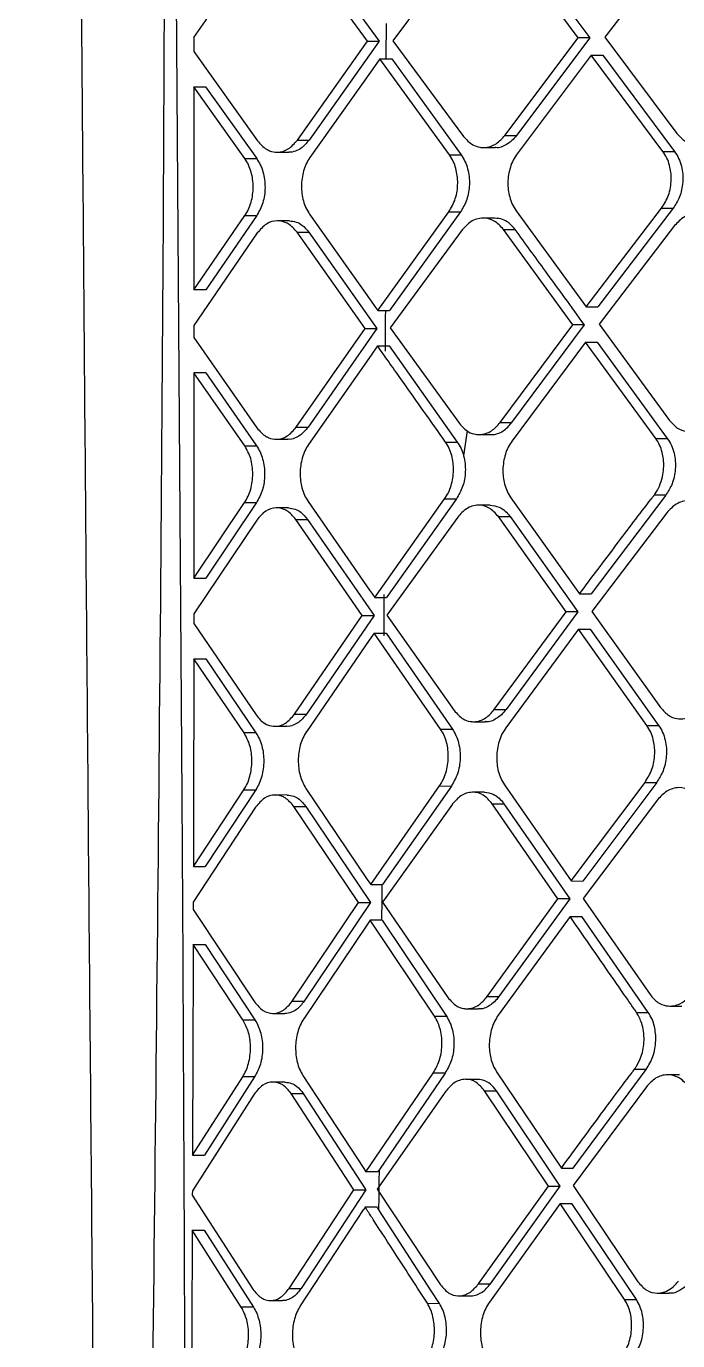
# Model space of a CAD drawing. Extents: x 939 to 1039, y 781 to 934.
# Drawn here: x 1025.597 to 1026.408, y 818.226 to 819.86 of the extents above; entities that cross this region are included whole.
import ezdxf

# ---------------------------------------------------------------- set-up
doc = ezdxf.new("R2010")
doc.units = 0
doc.header["$MEASUREMENT"] = 0
doc.layers.add('1', color=4, linetype='Continuous')

# ---------------------------------------------------------------- blocks, each defined once
blk = doc.blocks.new('Envoy')
at = {"layer": '1', "color": 3, "linetype": 'Continuous', "lineweight": 25}
for p, q in [((87.1378, 19.7277), (87.1123, 23.1603)), ((87.4904, 20.7895), (87.3997, 20.6676)), ((87.6304, 20.6716), (87.5425, 20.7901)), ((87.5569, 20.7901), (87.6449, 20.6716)), ((87.7581, 20.7949), (87.6635, 20.6722)), ((87.1521, 20.6719), (87.2312, 20.7858)), ((87.368, 20.6671), (87.2817, 20.7867)), ((87.2963, 20.7866), (87.3826, 20.6671)), ((87.2811, 20.5444), (87.368, 20.6671)), ((87.3826, 20.6671), (87.2957, 20.5444)), ((87.368, 20.6671), (87.3826, 20.6671)), ((87.3997, 20.6676), (87.4876, 20.5489)), ((87.5392, 20.5501), (87.6304, 20.6716)), ((87.6449, 20.6716), (87.5537, 20.5501)), ((87.6448, 20.6716), (87.6304, 20.6716)), ((87.6635, 20.6722), (87.753, 20.5526)), ((87.1521, 20.6545), (87.2312, 20.5435)), ((87.3837, 20.6454), (87.3739, 20.6317)), ((87.4702, 20.5258), (87.3837, 20.6454)), ((87.3837, 20.6454), (87.3983, 20.6453)), ((87.3983, 20.6453), (87.4847, 20.5258)), ((87.6465, 20.6499), (87.5542, 20.5272)), ((87.7357, 20.5303), (87.6465, 20.6499)), ((87.6465, 20.6499), (87.661, 20.6499)), ((87.661, 20.6499), (87.7502, 20.5303)), ((87.3739, 20.6317), (87.2965, 20.5227)), ((87.2157, 20.5212), (87.1521, 20.6106)), ((87.1521, 20.6106), (87.1668, 20.6106)), ((87.1668, 20.6106), (87.2304, 20.5212)), ((87.2811, 20.5444), (87.2957, 20.5444)), ((87.5392, 20.5501), (87.5537, 20.5501)), ((87.2556, 20.5293), (87.2702, 20.5293)), ((87.5125, 20.5351), (87.5271, 20.535)), ((87.7357, 20.5303), (87.7502, 20.5303)), ((87.2157, 20.5212), (87.2303, 20.5212)), ((87.4702, 20.5258), (87.4847, 20.5258)), ((87.1523, 20.3579), (87.2157, 20.4505)), ((87.2304, 20.4505), (87.167, 20.3579)), ((87.2157, 20.4505), (87.2304, 20.4505)), ((87.2962, 20.452), (87.3729, 20.344)), ((87.3811, 20.3324), (87.4693, 20.4551)), ((87.4839, 20.4551), (87.3957, 20.3324)), ((87.4693, 20.4551), (87.4839, 20.4551)), ((87.5268, 20.4473), (87.5123, 20.4473)), ((87.5531, 20.4565), (87.6404, 20.337)), ((87.6404, 20.337), (87.7341, 20.4596)), ((87.7486, 20.4596), (87.6549, 20.3369)), ((87.7341, 20.4596), (87.7486, 20.4596)), ((87.271, 20.4439), (87.2563, 20.4439)), ((87.3653, 20.3101), (87.2807, 20.4297)), ((87.2807, 20.4297), (87.2953, 20.4297)), ((87.2953, 20.4297), (87.3799, 20.3101)), ((87.4861, 20.4326), (87.3965, 20.3107)), ((87.6236, 20.3147), (87.5374, 20.4331)), ((87.5374, 20.4331), (87.552, 20.4331)), ((87.7503, 20.4379), (87.6563, 20.3153)), ((87.2311, 20.4288), (87.1523, 20.3138)), ((87.167, 20.3579), (87.1523, 20.3579)), ((87.6404, 20.337), (87.6549, 20.3369)), ((87.6563, 20.3153), (87.7439, 20.1957)), ((87.2796, 20.1874), (87.3653, 20.3101)), ((87.38, 20.3101), (87.2943, 20.1874)), ((87.3653, 20.3101), (87.3799, 20.3101)), ((87.3965, 20.3107), (87.4825, 20.192)), ((87.5333, 20.1932), (87.6236, 20.3147)), ((87.5479, 20.1932), (87.6381, 20.3147)), ((87.6381, 20.3147), (87.6236, 20.3147)), ((87.1523, 20.2987), (87.2306, 20.1865)), ((87.3807, 20.2884), (87.3726, 20.2769)), ((87.3807, 20.2884), (87.3953, 20.2884)), ((87.3953, 20.2884), (87.4799, 20.1688)), ((87.6394, 20.293), (87.548, 20.1703)), ((87.7268, 20.1734), (87.6394, 20.293)), ((87.6394, 20.293), (87.6539, 20.293)), ((87.6539, 20.293), (87.7412, 20.1734)), ((87.3726, 20.2769), (87.2948, 20.1657)), ((87.2154, 20.1642), (87.1523, 20.2548)), ((87.167, 20.2548), (87.1523, 20.2548)), ((87.167, 20.2548), (87.2301, 20.1642)), ((87.2796, 20.1874), (87.2943, 20.1874)), ((87.5333, 20.1932), (87.5479, 20.1932)), ((87.2545, 20.1723), (87.2692, 20.1723)), ((87.4653, 20.1688), (87.4799, 20.1688)), ((87.4922, 20.1832), (87.4877, 20.1518)), ((87.507, 20.1781), (87.5216, 20.1781)), ((87.7268, 20.1734), (87.7412, 20.1734)), ((87.2154, 20.1642), (87.2301, 20.1642)), ((87.7393, 20.1027), (87.6464, 19.98)), ((87.7393, 20.1027), (87.7248, 20.1027)), ((87.1522, 19.9996), (87.2153, 20.0935)), ((87.23, 20.0935), (87.167, 19.9996)), ((87.2153, 20.0935), (87.23, 20.0935)), ((87.2699, 20.0869), (87.2552, 20.0869)), ((87.2943, 20.095), (87.3708, 19.9847)), ((87.3772, 19.9754), (87.4642, 20.0981)), ((87.4788, 20.0981), (87.3919, 19.9754)), ((87.4642, 20.0981), (87.4788, 20.0981)), ((87.521, 20.0903), (87.5064, 20.0904)), ((87.5466, 20.0996), (87.6319, 19.98)), ((87.2303, 20.0718), (87.1521, 19.9554)), ((87.3617, 19.9532), (87.279, 20.0727)), ((87.279, 20.0727), (87.2937, 20.0727)), ((87.2937, 20.0727), (87.3764, 19.9531)), ((87.4806, 20.0756), (87.3922, 19.9537)), ((87.6152, 19.9577), (87.531, 20.0762)), ((87.531, 20.0762), (87.5456, 20.0761)), ((87.5456, 20.0761), (87.6298, 19.9577)), ((87.7406, 20.081), (87.6473, 19.9583)), ((87.1522, 19.9996), (87.1669, 19.9996)), ((87.6319, 19.98), (87.6464, 19.98)), ((87.5259, 19.8362), (87.6152, 19.9577)), ((87.6298, 19.9577), (87.5406, 19.8362)), ((87.6298, 19.9577), (87.6152, 19.9577)), ((87.6473, 19.9583), (87.7329, 19.8387)), ((87.1521, 19.9431), (87.2295, 19.8296)), ((87.2774, 19.8305), (87.3617, 19.9532)), ((87.3764, 19.9531), (87.2922, 19.8304)), ((87.3617, 19.9532), (87.3764, 19.9531)), ((87.3922, 19.9537), (87.4761, 19.835)), ((87.3766, 19.9314), (87.3704, 19.9224)), ((87.4592, 19.8119), (87.3766, 19.9314)), ((87.3766, 19.9314), (87.3914, 19.9314)), ((87.3914, 19.9314), (87.4738, 19.8118)), ((87.6307, 19.936), (87.5402, 19.8133)), ((87.7159, 19.8164), (87.6307, 19.936)), ((87.6307, 19.936), (87.6452, 19.936)), ((87.6452, 19.936), (87.7304, 19.8164)), ((87.3704, 19.9224), (87.2922, 19.8087)), ((87.2146, 19.8073), (87.152, 19.8992)), ((87.152, 19.8992), (87.1669, 19.8992)), ((87.1669, 19.8992), (87.2294, 19.8073)), ((87.2774, 19.8305), (87.2922, 19.8304)), ((87.5259, 19.8362), (87.5406, 19.8362)), ((87.2529, 19.8154), (87.2677, 19.8154)), ((87.4592, 19.8119), (87.4738, 19.8118)), ((87.5001, 19.8211), (87.5147, 19.8211)), ((87.7159, 19.8164), (87.7304, 19.8164)), ((87.2294, 19.8073), (87.2146, 19.8073)), ((87.6216, 19.6231), (87.7135, 19.7457)), ((87.7281, 19.7457), (87.6362, 19.623)), ((87.7135, 19.7457), (87.7281, 19.7457)), ((87.1388, 19.5236), (87.1378, 19.7277)), ((87.1516, 19.641), (87.2144, 19.7366)), ((87.2292, 19.7366), (87.1664, 19.641)), ((87.2144, 19.7366), (87.2292, 19.7365)), ((87.2681, 19.7299), (87.2533, 19.73)), ((87.2916, 19.738), (87.3678, 19.6251)), ((87.3722, 19.6185), (87.4578, 19.7412)), ((87.4725, 19.7411), (87.387, 19.6185)), ((87.4578, 19.7412), (87.4725, 19.7411)), ((87.5138, 19.7334), (87.4991, 19.7334)), ((87.5385, 19.7426), (87.6216, 19.6231)), ((87.229, 19.7149), (87.1514, 19.5968)), ((87.357, 19.5962), (87.2765, 19.7158)), ((87.2765, 19.7158), (87.2913, 19.7157)), ((87.2914, 19.7157), (87.3718, 19.5962)), ((87.4738, 19.7186), (87.3868, 19.5968)), ((87.6051, 19.6008), (87.5232, 19.7192)), ((87.5232, 19.7192), (87.5378, 19.7192)), ((87.5378, 19.7192), (87.6198, 19.6008)), ((87.7289, 19.724), (87.6366, 19.6013)), ((87.1515, 19.641), (87.1664, 19.641)), ((87.3678, 19.6251), (87.3722, 19.6185)), ((87.6216, 19.6231), (87.6362, 19.623)), ((87.2745, 19.4735), (87.357, 19.5962)), ((87.3718, 19.5962), (87.2894, 19.4735)), ((87.357, 19.5962), (87.3718, 19.5962)), ((87.3868, 19.5968), (87.4683, 19.478)), ((87.517, 19.4793), (87.6051, 19.6008)), ((87.6198, 19.6008), (87.5318, 19.4793)), ((87.6197, 19.6008), (87.6051, 19.6008)), ((87.6366, 19.6013), (87.7199, 19.4818)), ((87.1514, 19.5877), (87.2278, 19.4726)), ((87.3673, 19.5681), (87.2888, 19.4518)), ((87.3716, 19.5745), (87.3672, 19.5681)), ((87.4516, 19.4549), (87.3716, 19.5745)), ((87.3864, 19.5745), (87.3716, 19.5745)), ((87.3864, 19.5745), (87.4664, 19.4549)), ((87.6202, 19.5791), (87.5309, 19.4564)), ((87.7176, 19.4595), (87.6348, 19.579)), ((87.2132, 19.4503), (87.1513, 19.5439)), ((87.1513, 19.5439), (87.1662, 19.5439)), ((87.1662, 19.5439), (87.2281, 19.4503)), ((87.2745, 19.4735), (87.2894, 19.4735)), ((87.517, 19.4793), (87.5318, 19.4793)), ((87.7447, 19.4676), (87.7591, 19.4676)), ((87.2132, 19.4503), (87.2281, 19.4503)), ((87.2505, 19.4584), (87.2654, 19.4584)), ((87.4517, 19.4549), (87.4664, 19.4549)), ((87.4917, 19.4642), (87.5064, 19.4642)), ((87.703, 19.4595), (87.7176, 19.4595)), ((87.3661, 19.2615), (87.45, 19.3842)), ((87.4648, 19.3842), (87.383, 19.2643)), ((87.4648, 19.3842), (87.45, 19.3842)), ((87.5289, 19.3857), (87.6094, 19.2661)), ((87.6241, 19.2661), (87.7149, 19.3888)), ((87.7149, 19.3888), (87.7002, 19.3888)), ((87.1504, 19.2822), (87.2129, 19.3796)), ((87.2278, 19.3796), (87.1655, 19.2822)), ((87.2278, 19.3796), (87.2129, 19.3796)), ((87.2657, 19.373), (87.2508, 19.373)), ((87.2879, 19.3811), (87.3636, 19.2654)), ((87.5051, 19.3764), (87.4903, 19.3764)), ((87.7565, 19.3821), (87.7419, 19.3822)), ((87.2271, 19.3579), (87.1503, 19.238)), ((87.3513, 19.2392), (87.2733, 19.3588)), ((87.2734, 19.3588), (87.2883, 19.3588)), ((87.2883, 19.3588), (87.3662, 19.2392)), ((87.4655, 19.3617), (87.3803, 19.2398)), ((87.5932, 19.2438), (87.5138, 19.3623)), ((87.5138, 19.3623), (87.5285, 19.3622)), ((87.6079, 19.2438), (87.5285, 19.3622)), ((87.7152, 19.3671), (87.624, 19.2444)), ((87.1504, 19.2822), (87.1654, 19.2822)), ((87.3636, 19.2654), (87.3661, 19.2615)), ((87.3811, 19.2615), (87.3662, 19.2615)), ((87.383, 19.2643), (87.3811, 19.2615)), ((87.6094, 19.2661), (87.6241, 19.2661)), ((87.2707, 19.1165), (87.3513, 19.2392)), ((87.3662, 19.2392), (87.2857, 19.1165)), ((87.3513, 19.2392), (87.3662, 19.2392)), ((87.3803, 19.2398), (87.459, 19.1211)), ((87.5065, 19.1223), (87.5932, 19.2438)), ((87.5213, 19.1223), (87.6079, 19.2438)), ((87.5932, 19.2438), (87.6079, 19.2438)), ((87.624, 19.2444), (87.7046, 19.1248)), ((87.1502, 19.2325), (87.2254, 19.1156)), ((87.6077, 19.2221), (87.5199, 19.0994)), ((87.688, 19.1025), (87.6077, 19.2221)), ((87.6077, 19.2221), (87.6224, 19.2221)), ((87.7027, 19.1025), (87.6225, 19.2221)), ((87.363, 19.214), (87.2846, 19.0948)), ((87.4475, 19.1136), (87.3824, 19.2143)), ((87.2112, 19.0933), (87.1501, 19.1888)), ((87.1501, 19.1888), (87.1651, 19.1887)), ((87.1651, 19.1887), (87.2263, 19.0933)), ((87.5065, 19.1223), (87.5213, 19.1223)), ((87.2707, 19.1165), (87.2857, 19.1165)), ((87.4576, 19.0979), (87.4475, 19.1136)), ((87.4817, 19.1072), (87.4965, 19.1072)), ((87.7287, 19.1106), (87.7434, 19.1106)), ((87.2263, 19.0933), (87.2112, 19.0933)), ((87.2474, 19.1014), (87.2625, 19.1014)), ((87.4427, 19.098), (87.4576, 19.0979)), ((87.688, 19.1025), (87.7027, 19.1025))]:
    blk.add_line(p, q, dxfattribs=at)
at = {"layer": '1', "color": 3, "linetype": 'Continuous', "lineweight": 25, "flags": 128}
for points in [[(87.3729, 20.344), (87.3775, 20.3375), (87.3811, 20.3324)], [(87.3811, 20.3324), (87.3893, 20.3324), (87.3957, 20.3324)], [(87.3708, 19.9847), (87.3744, 19.9795), (87.3772, 19.9754)], [(87.3772, 19.9754), (87.3854, 19.9754), (87.3919, 19.9754)], [(87.3722, 19.6185), (87.3805, 19.6185), (87.387, 19.6185)]]:
    blk.add_lwpolyline(points, dxfattribs=at)
at = {"layer": '1', "color": 3, "linetype": 'Continuous', "lineweight": 25}
for points, knots in [([(86.9436, 28.1555), (86.9452, 27.9648), (86.9484, 27.577), (86.9537, 27.0067), (86.959, 26.4593), (86.9641, 25.9554), (86.9689, 25.4952), (86.9729, 25.104), (86.9762, 24.7763), (86.9789, 24.5064), (86.9813, 24.2635), (86.9835, 24.0462), (86.9854, 23.8403), (86.9876, 23.6048), (86.9903, 23.3174), (86.9935, 22.9689), (86.9969, 22.5766), (87.0006, 22.1406), (87.0046, 21.6609), (87.0087, 21.1486), (87.013, 20.6054), (87.0177, 20.0328), (87.0229, 19.4212), (87.0285, 18.7914), (87.0328, 18.3654), (87.0349, 18.1563)], [0, 0, 0, 0, 0.057225, 0.11634, 0.171084, 0.22147, 0.267493, 0.309153, 0.338829, 0.365815, 0.390113, 0.411723, 0.431001, 0.451886, 0.48237, 0.517227, 0.556456, 0.600057, 0.648032, 0.700384, 0.753758, 0.811032, 0.872194, 0.937259, 1, 1, 1, 1]), ([(87.0927, 18.1799), (87.0927, 18.1805), (87.0927, 18.1852), (87.0929, 18.2008), (87.0934, 18.2567), (87.0954, 18.4651), (87.1041, 19.276), (87.1221, 20.8794), (87.1146, 22.3262), (87.1102, 23.1594)], [0, 0, 0, 0, 0.000353, 0.002828, 0.009436, 0.033986, 0.128384, 0.498019, 1, 1, 1, 1]), ([(87.3916, 20.6454), (87.3916, 20.6527), (87.3916, 20.6674), (87.3917, 20.682), (87.3917, 20.6893)], [0, 0, 0, 0, 0.501924, 1, 1, 1, 1]), ([(87.1521, 20.6719), (87.1521, 20.6687), (87.1521, 20.6629), (87.1521, 20.657), (87.1521, 20.6545)], [0, 0, 0, 0, 0.560025, 1, 1, 1, 1]), ([(87.1521, 20.6106), (87.1522, 20.5685), (87.1522, 20.4991), (87.1523, 20.4148), (87.1523, 20.3727), (87.1523, 20.3579)], [0, 0, 0, 0, 0.500003, 0.82433, 1, 1, 1, 1]), ([(87.2312, 20.5435), (87.2348, 20.5394), (87.2385, 20.5351), (87.2431, 20.5326), (87.2443, 20.5319), (87.2485, 20.53), (87.2572, 20.5284), (87.27, 20.5319), (87.2774, 20.5402), (87.2811, 20.5444)], [0, 0, 0, 0, 0.249541, 0.256983, 0.271274, 0.320431, 0.500531, 0.750673, 1, 1, 1, 1]), ([(87.2957, 20.5444), (87.2925, 20.5406), (87.2873, 20.5344), (87.2784, 20.5304), (87.2731, 20.5288), (87.2703, 20.5293), (87.2702, 20.5293)], [0, 0, 0, 0, 0.436642, 0.698847, 0.989911, 1, 1, 1, 1]), ([(87.4876, 20.5489), (87.4913, 20.5449), (87.4974, 20.5384), (87.5067, 20.5354), (87.5141, 20.5348), (87.5209, 20.536), (87.5302, 20.5402), (87.5357, 20.5463), (87.5392, 20.5501)], [0, 0, 0, 0, 0.248891, 0.411678, 0.499175, 0.63953, 0.769919, 1, 1, 1, 1]), ([(87.5537, 20.5501), (87.5518, 20.5478), (87.5481, 20.5433), (87.5394, 20.5375), (87.532, 20.5339), (87.5273, 20.5352), (87.5271, 20.5352)], [0, 0, 0, 0, 0.254042, 0.501289, 0.973919, 1, 1, 1, 1]), ([(87.753, 20.5526), (87.7562, 20.5491), (87.7623, 20.5425), (87.7733, 20.5384), (87.7832, 20.5382), (87.793, 20.5411), (87.8002, 20.5461), (87.805, 20.5511), (87.8066, 20.5529), (87.8072, 20.5535)], [0, 0, 0, 0, 0.213881, 0.402493, 0.56576, 0.703596, 0.902304, 0.963781, 1, 1, 1, 1]), ([(87.7341, 20.4596), (87.7373, 20.4648), (87.7422, 20.4725), (87.7453, 20.4853), (87.7466, 20.4979), (87.745, 20.5107), (87.7409, 20.5224), (87.7375, 20.5276), (87.7357, 20.5303)], [0, 0, 0, 0, 0.245202, 0.371703, 0.500503, 0.730161, 0.860164, 1, 1, 1, 1]), ([(87.7502, 20.5303), (87.752, 20.5275), (87.7556, 20.522), (87.7589, 20.5122), (87.7606, 20.502), (87.7606, 20.489), (87.7574, 20.4735), (87.7514, 20.4641), (87.7486, 20.4596)], [0, 0, 0, 0, 0.144107, 0.282781, 0.416018, 0.543869, 0.782382, 1, 1, 1, 1]), ([(87.2157, 20.4505), (87.2173, 20.453), (87.2204, 20.4581), (87.2246, 20.4699), (87.2268, 20.486), (87.2246, 20.502), (87.2204, 20.5137), (87.2173, 20.5187), (87.2157, 20.5212)], [0, 0, 0, 0, 0.12899, 0.255412, 0.500005, 0.740144, 0.867669, 1, 1, 1, 1]), ([(87.2304, 20.5212), (87.2319, 20.5187), (87.2351, 20.5138), (87.2383, 20.5048), (87.2403, 20.4953), (87.2411, 20.4822), (87.2388, 20.4657), (87.2332, 20.4555), (87.2304, 20.4505)], [0, 0, 0, 0, 0.129748, 0.257874, 0.384591, 0.510027, 0.756521, 1, 1, 1, 1]), ([(87.2965, 20.5227), (87.2949, 20.5201), (87.2918, 20.5151), (87.2875, 20.5033), (87.2852, 20.4872), (87.2873, 20.4712), (87.2915, 20.4595), (87.2946, 20.4545), (87.2962, 20.452)], [0, 0, 0, 0, 0.129832, 0.256519, 0.499993, 0.739085, 0.866881, 1, 1, 1, 1]), ([(87.4693, 20.4551), (87.4724, 20.4603), (87.4785, 20.4708), (87.4813, 20.4906), (87.4792, 20.5065), (87.4751, 20.5182), (87.4718, 20.5232), (87.4702, 20.5258)], [0, 0, 0, 0, 0.250945, 0.500095, 0.737859, 0.865981, 1, 1, 1, 1]), ([(87.4848, 20.5258), (87.4864, 20.5232), (87.4897, 20.5181), (87.493, 20.5088), (87.4949, 20.4991), (87.4953, 20.486), (87.4927, 20.4699), (87.4868, 20.4599), (87.4839, 20.4551)], [0, 0, 0, 0, 0.13447, 0.266153, 0.395091, 0.521376, 0.765287, 1, 1, 1, 1]), ([(87.5542, 20.5273), (87.5526, 20.5247), (87.5492, 20.5197), (87.5446, 20.5079), (87.542, 20.4919), (87.544, 20.476), (87.5481, 20.4643), (87.5514, 20.4592), (87.5531, 20.4565)], [0, 0, 0, 0, 0.128133, 0.254415, 0.500645, 0.734508, 0.863402, 1, 1, 1, 1]), ([(87.5374, 20.4331), (87.5338, 20.4371), (87.5264, 20.4451), (87.514, 20.448), (87.5041, 20.4464), (87.4949, 20.4423), (87.4895, 20.4363), (87.4861, 20.4326)], [0, 0, 0, 0, 0.249036, 0.498492, 0.642214, 0.773839, 1, 1, 1, 1]), ([(87.552, 20.4331), (87.5493, 20.4362), (87.5446, 20.4416), (87.5358, 20.4463), (87.53, 20.4469), (87.5268, 20.4472)], [0, 0, 0, 0, 0.378254, 0.662016, 1, 1, 1, 1]), ([(87.8042, 20.4388), (87.8004, 20.4428), (87.7927, 20.4509), (87.7799, 20.4537), (87.7697, 20.4521), (87.7599, 20.4481), (87.7541, 20.4419), (87.7503, 20.4379)], [0, 0, 0, 0, 0.249365, 0.498744, 0.63446, 0.763371, 1, 1, 1, 1]), ([(87.2807, 20.4297), (87.277, 20.4338), (87.2722, 20.4393), (87.2634, 20.4431), (87.2543, 20.4447), (87.242, 20.4413), (87.2347, 20.433), (87.2311, 20.4288)], [0, 0, 0, 0, 0.249419, 0.337796, 0.500444, 0.750581, 1, 1, 1, 1]), ([(87.271, 20.4438), (87.2739, 20.4435), (87.2792, 20.443), (87.2878, 20.4385), (87.2925, 20.433), (87.2953, 20.4297)], [0, 0, 0, 0, 0.319234, 0.597755, 1, 1, 1, 1]), ([(87.6381, 20.3147), (87.6219, 20.3369), (87.5932, 20.3764), (87.5645, 20.4158), (87.552, 20.4331)], [0, 0, 0, 0, 0.562538, 1, 1, 1, 1]), ([(87.3906, 20.2817), (87.3906, 20.2913), (87.3907, 20.3082), (87.3908, 20.3251), (87.3908, 20.3324)], [0, 0, 0, 0, 0.568224, 1, 1, 1, 1]), ([(87.1523, 20.3138), (87.1523, 20.311), (87.1523, 20.3059), (87.1523, 20.3009), (87.1523, 20.2987)], [0, 0, 0, 0, 0.5599238, 1, 1, 1, 1]), ([(87.4653, 20.1688), (87.4474, 20.1941), (87.4192, 20.234), (87.391, 20.2738), (87.3807, 20.2884)], [0, 0, 0, 0, 0.634375, 1, 1, 1, 1]), ([(87.1523, 20.2548), (87.1523, 20.2123), (87.1523, 20.1418), (87.1522, 20.0568), (87.1522, 20.0142), (87.1522, 19.9996)], [0, 0, 0, 0, 0.500003, 0.828051, 1, 1, 1, 1]), ([(87.2306, 20.1865), (87.2341, 20.1824), (87.2378, 20.1782), (87.2423, 20.1756), (87.2434, 20.175), (87.2476, 20.1731), (87.2562, 20.1715), (87.2687, 20.1749), (87.276, 20.1833), (87.2796, 20.1874)], [0, 0, 0, 0, 0.249549, 0.256856, 0.271061, 0.320145, 0.500578, 0.750765, 1, 1, 1, 1]), ([(87.2943, 20.1874), (87.2911, 20.1836), (87.286, 20.1775), (87.2773, 20.1735), (87.2721, 20.1718), (87.2693, 20.1723), (87.2692, 20.1724)], [0, 0, 0, 0, 0.436329, 0.698725, 0.990158, 1, 1, 1, 1]), ([(87.4825, 20.1919), (87.4861, 20.188), (87.4921, 20.1814), (87.5013, 20.1784), (87.5085, 20.1779), (87.5152, 20.1791), (87.5244, 20.1832), (87.5298, 20.1893), (87.5333, 20.1932)], [0, 0, 0, 0, 0.248821, 0.411649, 0.499144, 0.639645, 0.770095, 1, 1, 1, 1]), ([(87.5216, 20.1781), (87.5217, 20.1781), (87.5245, 20.1779), (87.5298, 20.1791), (87.5389, 20.1831), (87.5444, 20.1893), (87.5479, 20.1932)], [0, 0, 0, 0, 0.019104, 0.294491, 0.550044, 1, 1, 1, 1]), ([(87.7439, 20.1957), (87.7471, 20.1921), (87.7531, 20.1855), (87.764, 20.1815), (87.7737, 20.1813), (87.7834, 20.1842), (87.7905, 20.1892), (87.7952, 20.1942), (87.7968, 20.1959), (87.7973, 20.1966)], [0, 0, 0, 0, 0.214982, 0.404338, 0.56801, 0.705995, 0.904041, 0.964764, 1, 1, 1, 1]), ([(87.4642, 20.0981), (87.4658, 20.1006), (87.469, 20.1056), (87.4736, 20.1174), (87.4761, 20.1336), (87.4741, 20.1496), (87.4701, 20.1612), (87.4669, 20.1662), (87.4653, 20.1688)], [0, 0, 0, 0, 0.126309, 0.251958, 0.500748, 0.737803, 0.865833, 1, 1, 1, 1]), ([(87.4799, 20.1688), (87.4815, 20.1662), (87.4848, 20.1611), (87.488, 20.1518), (87.4898, 20.1421), (87.4902, 20.129), (87.4875, 20.1129), (87.4817, 20.103), (87.4788, 20.0981)], [0, 0, 0, 0, 0.1348618, 0.266734, 0.3957258, 0.5219836, 0.7656327, 1, 1, 1, 1]), ([(87.548, 20.1703), (87.5463, 20.1678), (87.543, 20.1627), (87.5384, 20.1509), (87.5358, 20.1349), (87.5377, 20.119), (87.5417, 20.1073), (87.5449, 20.1022), (87.5466, 20.0996)], [0, 0, 0, 0, 0.128059, 0.254307, 0.50066, 0.734452, 0.863351, 1, 1, 1, 1]), ([(87.7248, 20.1027), (87.7251, 20.1031), (87.7259, 20.1044), (87.7289, 20.1088), (87.7329, 20.1167), (87.7359, 20.1276), (87.7373, 20.1411), (87.7358, 20.1538), (87.7318, 20.1655), (87.7285, 20.1707), (87.7268, 20.1734)], [0, 0, 0, 0, 0.02349, 0.067602, 0.217902, 0.374729, 0.501144, 0.730635, 0.860434, 1, 1, 1, 1]), ([(87.7412, 20.1734), (87.743, 20.1706), (87.7465, 20.1651), (87.7498, 20.1553), (87.7514, 20.1452), (87.7514, 20.1321), (87.7481, 20.1166), (87.7421, 20.1072), (87.7393, 20.1027)], [0, 0, 0, 0, 0.143915, 0.28239, 0.415504, 0.543239, 0.781836, 1, 1, 1, 1]), ([(87.2153, 20.0935), (87.2168, 20.0961), (87.2199, 20.1011), (87.2241, 20.1129), (87.2259, 20.126), (87.225, 20.1389), (87.2225, 20.1516), (87.2182, 20.1592), (87.2154, 20.1642)], [0, 0, 0, 0, 0.129072, 0.25549, 0.499949, 0.623859, 0.750125, 1, 1, 1, 1]), ([(87.2301, 20.1642), (87.2317, 20.1617), (87.2348, 20.1568), (87.2379, 20.1478), (87.2399, 20.1383), (87.2406, 20.1253), (87.2384, 20.1087), (87.2328, 20.0986), (87.23, 20.0935)], [0, 0, 0, 0, 0.130015, 0.258322, 0.385032, 0.510407, 0.756623, 1, 1, 1, 1]), ([(87.2948, 20.1657), (87.2932, 20.1632), (87.29, 20.1581), (87.2858, 20.1463), (87.2835, 20.1302), (87.2856, 20.1142), (87.2896, 20.1026), (87.2927, 20.0976), (87.2943, 20.095)], [0, 0, 0, 0, 0.129994, 0.256711, 0.499949, 0.738897, 0.86675, 1, 1, 1, 1]), ([(87.6319, 19.98), (87.6471, 20.0003), (87.6767, 20.0395), (87.7065, 20.0793), (87.7215, 20.0984), (87.7217, 20.0987), (87.7228, 20.1), (87.7238, 20.1012), (87.7247, 20.1026), (87.7247, 20.1027), (87.7248, 20.1027), (87.7248, 20.1027)], [0, 0, 0, 0, 0.497193, 0.960009, 0.966052, 0.968164, 0.968402, 0.997882, 0.999403, 0.999931, 1, 1, 1, 1]), ([(87.279, 20.0727), (87.2754, 20.0768), (87.2707, 20.0823), (87.2621, 20.0862), (87.2532, 20.0877), (87.2411, 20.0844), (87.2339, 20.076), (87.2303, 20.0718)], [0, 0, 0, 0, 0.249378, 0.336065, 0.500489, 0.75072, 1, 1, 1, 1]), ([(87.2699, 20.0869), (87.2727, 20.0866), (87.278, 20.086), (87.2864, 20.0815), (87.291, 20.076), (87.2937, 20.0727)], [0, 0, 0, 0, 0.320936, 0.599712, 1, 1, 1, 1]), ([(87.531, 20.0762), (87.5274, 20.0802), (87.5202, 20.0882), (87.5081, 20.0911), (87.4984, 20.0895), (87.4893, 20.0854), (87.484, 20.0794), (87.4806, 20.0756)], [0, 0, 0, 0, 0.248982, 0.498501, 0.642113, 0.773676, 1, 1, 1, 1]), ([(87.521, 20.0903), (87.5247, 20.0898), (87.5313, 20.089), (87.5394, 20.0836), (87.5436, 20.079), (87.5454, 20.0764), (87.5456, 20.0761)], [0, 0, 0, 0, 0.405552, 0.713085, 0.96933, 1, 1, 1, 1]), ([(87.7937, 20.0819), (87.79, 20.0859), (87.7825, 20.0939), (87.7699, 20.0968), (87.7598, 20.0952), (87.7501, 20.0911), (87.7443, 20.085), (87.7406, 20.081)], [0, 0, 0, 0, 0.249348, 0.498761, 0.634714, 0.763732, 1, 1, 1, 1]), ([(87.3888, 19.9278), (87.3889, 19.9364), (87.389, 19.9536), (87.3891, 19.9708), (87.3891, 19.9794)], [0, 0, 0, 0, 0.500028, 1, 1, 1, 1]), ([(87.1521, 19.9554), (87.1521, 19.9531), (87.1521, 19.949), (87.1521, 19.9449), (87.1521, 19.9431)], [0, 0, 0, 0, 0.559984, 1, 1, 1, 1]), ([(87.152, 19.8992), (87.152, 19.8562), (87.1519, 19.7846), (87.1517, 19.6985), (87.1516, 19.6555), (87.1516, 19.641)], [0, 0, 0, 0, 0.500002, 0.831911, 1, 1, 1, 1]), ([(87.2295, 19.8296), (87.2329, 19.8255), (87.2365, 19.8212), (87.2409, 19.8187), (87.242, 19.818), (87.2461, 19.8161), (87.2545, 19.8145), (87.2667, 19.8179), (87.2739, 19.8263), (87.2774, 19.8305)], [0, 0, 0, 0, 0.249406, 0.256774, 0.271028, 0.320161, 0.500633, 0.751014, 1, 1, 1, 1]), ([(87.2922, 19.8304), (87.2891, 19.8266), (87.2841, 19.8205), (87.2755, 19.8165), (87.2704, 19.8149), (87.2678, 19.8154), (87.2677, 19.8154)], [0, 0, 0, 0, 0.435855, 0.698458, 0.990442, 1, 1, 1, 1]), ([(87.4761, 19.835), (87.4796, 19.831), (87.4855, 19.8245), (87.4944, 19.8215), (87.5015, 19.8209), (87.5081, 19.8221), (87.5171, 19.8262), (87.5225, 19.8323), (87.5259, 19.8362)], [0, 0, 0, 0, 0.248737, 0.412394, 0.499134, 0.63991, 0.770448, 1, 1, 1, 1]), ([(87.5406, 19.8362), (87.5387, 19.8339), (87.535, 19.8294), (87.5266, 19.8236), (87.5194, 19.82), (87.5149, 19.8212), (87.5147, 19.8213)], [0, 0, 0, 0, 0.25311, 0.500268, 0.975598, 1, 1, 1, 1]), ([(87.7329, 19.8387), (87.736, 19.8352), (87.7419, 19.8285), (87.7527, 19.8245), (87.7623, 19.8244), (87.7718, 19.8273), (87.7788, 19.8323), (87.7834, 19.8372), (87.7849, 19.839), (87.7855, 19.8396)], [0, 0, 0, 0, 0.216079, 0.406226, 0.570383, 0.708485, 0.905875, 0.965785, 1, 1, 1, 1]), ([(87.2922, 19.8088), (87.2906, 19.8062), (87.2876, 19.8011), (87.2834, 19.7893), (87.2816, 19.7762), (87.2824, 19.7634), (87.2847, 19.7507), (87.2889, 19.7431), (87.2916, 19.738)], [0, 0, 0, 0, 0.130062, 0.256777, 0.499955, 0.623412, 0.749857, 1, 1, 1, 1]), ([(87.4578, 19.7412), (87.4594, 19.7437), (87.4625, 19.7486), (87.4659, 19.7576), (87.4681, 19.7671), (87.4692, 19.7798), (87.4677, 19.7927), (87.4638, 19.8043), (87.4607, 19.8093), (87.4592, 19.8119)], [0, 0, 0, 0, 0.126265, 0.251771, 0.376722, 0.501374, 0.737779, 0.865739, 1, 1, 1, 1]), ([(87.4738, 19.8119), (87.4754, 19.8093), (87.4785, 19.8041), (87.4817, 19.7949), (87.4834, 19.7851), (87.4838, 19.7721), (87.4811, 19.7559), (87.4753, 19.746), (87.4725, 19.7411)], [0, 0, 0, 0, 0.135165, 0.267196, 0.396263, 0.522451, 0.765807, 1, 1, 1, 1]), ([(87.5402, 19.8133), (87.5386, 19.8108), (87.5353, 19.8058), (87.5307, 19.7939), (87.5281, 19.7779), (87.5299, 19.762), (87.5338, 19.7504), (87.5369, 19.7453), (87.5385, 19.7426)], [0, 0, 0, 0, 0.128025, 0.254221, 0.500629, 0.734386, 0.863264, 1, 1, 1, 1]), ([(87.7135, 19.7457), (87.7167, 19.7509), (87.7215, 19.7587), (87.7247, 19.7714), (87.7261, 19.7841), (87.7247, 19.7969), (87.7208, 19.8085), (87.7176, 19.8137), (87.7159, 19.8164)], [0, 0, 0, 0, 0.245878, 0.372162, 0.500463, 0.730385, 0.860325, 1, 1, 1, 1]), ([(87.7304, 19.8164), (87.7322, 19.8136), (87.7356, 19.8082), (87.7387, 19.7984), (87.7403, 19.7883), (87.7402, 19.7752), (87.7369, 19.7597), (87.7309, 19.7502), (87.7281, 19.7457)], [0, 0, 0, 0, 0.143633, 0.281891, 0.414805, 0.542467, 0.781155, 1, 1, 1, 1]), ([(87.2144, 19.7366), (87.2159, 19.7391), (87.2189, 19.7441), (87.223, 19.7559), (87.2247, 19.769), (87.2239, 19.782), (87.2215, 19.7946), (87.2173, 19.8022), (87.2146, 19.8073)], [0, 0, 0, 0, 0.129212, 0.255638, 0.499932, 0.62358, 0.749828, 1, 1, 1, 1]), ([(87.2294, 19.8073), (87.2309, 19.8047), (87.2339, 19.7997), (87.2379, 19.7881), (87.24, 19.7721), (87.2378, 19.7559), (87.2337, 19.7441), (87.2307, 19.7391), (87.2292, 19.7365)], [0, 0, 0, 0, 0.132941, 0.260622, 0.500023, 0.744337, 0.870753, 1, 1, 1, 1]), ([(87.2765, 19.7158), (87.2731, 19.7198), (87.2685, 19.7253), (87.2602, 19.7292), (87.2515, 19.7307), (87.2396, 19.7274), (87.2325, 19.719), (87.229, 19.7149)], [0, 0, 0, 0, 0.249328, 0.334577, 0.50054, 0.750915, 1, 1, 1, 1]), ([(87.2681, 19.7299), (87.2709, 19.7296), (87.2761, 19.7291), (87.2842, 19.7245), (87.2887, 19.719), (87.2914, 19.7157)], [0, 0, 0, 0, 0.322383, 0.601323, 1, 1, 1, 1]), ([(87.5232, 19.7192), (87.5197, 19.7232), (87.5127, 19.7312), (87.5008, 19.7341), (87.4913, 19.7325), (87.4824, 19.7284), (87.4771, 19.7224), (87.4737, 19.7186)], [0, 0, 0, 0, 0.248914, 0.498529, 0.642181, 0.773763, 1, 1, 1, 1]), ([(87.5138, 19.7333), (87.5175, 19.7329), (87.524, 19.7321), (87.5318, 19.7265), (87.5359, 19.722), (87.5377, 19.7195), (87.5378, 19.7192)], [0, 0, 0, 0, 0.408836, 0.717114, 0.970977, 1, 1, 1, 1]), ([(87.7812, 19.7249), (87.7812, 19.725), (87.7811, 19.7251), (87.7809, 19.7254), (87.78, 19.7266), (87.7766, 19.7307), (87.7688, 19.737), (87.7579, 19.7399), (87.7479, 19.7382), (87.7384, 19.7342), (87.7327, 19.728), (87.7289, 19.724)], [0, 0, 0, 0, 0.002286, 0.006343, 0.019815, 0.068197, 0.250058, 0.499289, 0.635464, 0.764437, 1, 1, 1, 1]), ([(87.3861, 19.5745), (87.3862, 19.5818), (87.3863, 19.5965), (87.3865, 19.6113), (87.3865, 19.6186)], [0, 0, 0, 0, 0.500032, 1, 1, 1, 1]), ([(87.1514, 19.5968), (87.1514, 19.5951), (87.1514, 19.5921), (87.1514, 19.589), (87.1514, 19.5877)], [0, 0, 0, 0, 0.56005, 1, 1, 1, 1]), ([(90.3316, 19.5955), (90.1916, 19.5136), (89.9109, 19.3492), (89.4905, 19.1194), (89.0779, 18.902), (88.7212, 18.7213), (88.4224, 18.5733), (88.1795, 18.455), (87.9498, 18.3445), (87.7351, 18.242), (87.5351, 18.1468), (87.4198, 18.0915), (87.3622, 18.064)], [0, 0, 0, 0, 0.128088, 0.256805, 0.38361, 0.50883, 0.593009, 0.674921, 0.754537, 0.836904, 0.918629, 1, 1, 1, 1]), ([(87.703, 19.4595), (87.6979, 19.4669), (87.6841, 19.4868), (87.6565, 19.5267), (87.634, 19.5591), (87.6202, 19.5791)], [0, 0, 0, 0, 0.185475, 0.500003, 1, 1, 1, 1]), ([(87.6202, 19.5791), (87.6229, 19.5791), (87.6278, 19.5791), (87.6326, 19.579), (87.6348, 19.579)], [0, 0, 0, 0, 0.560018, 1, 1, 1, 1]), ([(87.1513, 19.5439), (87.1512, 19.5003), (87.151, 19.4281), (87.1506, 19.3409), (87.1505, 19.2973), (87.1504, 19.2822)], [0, 0, 0, 0, 0.4999977, 0.8273449, 1, 1, 1, 1]), ([(87.1823, 18.1792), (87.1742, 18.2017), (87.1573, 18.2484), (87.1458, 18.3323), (87.1433, 18.3935), (87.1418, 18.5628), (87.1419, 18.9312), (87.1399, 19.2961), (87.1388, 19.5236)], [0, 0, 0, 0, 0.060618, 0.125499, 0.188461, 0.196002, 0.49867, 1, 1, 1, 1]), ([(87.7198, 19.4818), (87.7229, 19.4782), (87.7287, 19.4715), (87.7393, 19.4675), (87.7488, 19.4674), (87.7581, 19.4704), (87.765, 19.4754), (87.7694, 19.4803), (87.771, 19.4821), (87.7715, 19.4827)], [0, 0, 0, 0, 0.21715, 0.408047, 0.572665, 0.710899, 0.907595, 0.966751, 1, 1, 1, 1]), ([(87.2278, 19.4726), (87.2311, 19.4686), (87.2377, 19.4608), (87.2463, 19.4584), (87.2549, 19.4584), (87.264, 19.4609), (87.271, 19.4693), (87.2745, 19.4735)], [0, 0, 0, 0, 0.249472, 0.482558, 0.500376, 0.751093, 1, 1, 1, 1]), ([(87.2894, 19.4735), (87.2863, 19.4697), (87.2814, 19.4635), (87.2731, 19.4595), (87.2681, 19.4579), (87.2655, 19.4584), (87.2654, 19.4584)], [0, 0, 0, 0, 0.435046, 0.697917, 0.990647, 1, 1, 1, 1]), ([(87.4683, 19.478), (87.4717, 19.4741), (87.4774, 19.4675), (87.4862, 19.4645), (87.4931, 19.464), (87.4995, 19.4651), (87.5084, 19.4693), (87.5137, 19.4754), (87.517, 19.4793)], [0, 0, 0, 0, 0.248687, 0.413878, 0.499172, 0.640334, 0.770955, 1, 1, 1, 1]), ([(87.5317, 19.4793), (87.5299, 19.477), (87.5263, 19.4724), (87.518, 19.4666), (87.511, 19.4631), (87.5066, 19.4643), (87.5064, 19.4643)], [0, 0, 0, 0, 0.252536, 0.499602, 0.976447, 1, 1, 1, 1]), ([(87.2129, 19.3796), (87.2143, 19.3821), (87.2173, 19.3872), (87.2203, 19.3961), (87.2222, 19.4056), (87.2228, 19.4153), (87.2222, 19.4251), (87.22, 19.4369), (87.2159, 19.4454), (87.2135, 19.4498), (87.2132, 19.4503)], [0, 0, 0, 0, 0.129131, 0.255292, 0.378832, 0.500061, 0.623661, 0.750201, 0.973049, 1, 1, 1, 1]), ([(87.2281, 19.4503), (87.2296, 19.4478), (87.2325, 19.4429), (87.2355, 19.4339), (87.2374, 19.4244), (87.2379, 19.4145), (87.2371, 19.4047), (87.2345, 19.3922), (87.2305, 19.3846), (87.2278, 19.3796)], [0, 0, 0, 0, 0.130515, 0.258868, 0.385378, 0.51034, 0.634088, 0.756909, 1, 1, 1, 1]), ([(87.2888, 19.4518), (87.2873, 19.4492), (87.2843, 19.4442), (87.2802, 19.4323), (87.2779, 19.4162), (87.2798, 19.4002), (87.2835, 19.3887), (87.2864, 19.3837), (87.2879, 19.3811)], [0, 0, 0, 0, 0.130205, 0.256939, 0.500268, 0.738329, 0.866239, 1, 1, 1, 1]), ([(87.45, 19.3842), (87.4528, 19.3891), (87.4584, 19.399), (87.4611, 19.4153), (87.4608, 19.4283), (87.4591, 19.438), (87.4561, 19.4473), (87.4531, 19.4524), (87.4516, 19.4549)], [0, 0, 0, 0, 0.235276, 0.478672, 0.604669, 0.73341, 0.865112, 1, 1, 1, 1]), ([(87.4664, 19.4549), (87.468, 19.4523), (87.471, 19.4472), (87.474, 19.4379), (87.4757, 19.4282), (87.476, 19.4151), (87.4732, 19.399), (87.4676, 19.389), (87.4648, 19.3842)], [0, 0, 0, 0, 0.135481, 0.267677, 0.396698, 0.522799, 0.765891, 1, 1, 1, 1]), ([(87.5309, 19.4564), (87.5293, 19.4538), (87.526, 19.4488), (87.5215, 19.437), (87.5189, 19.4209), (87.5206, 19.405), (87.5243, 19.3934), (87.5273, 19.3883), (87.5289, 19.3857)], [0, 0, 0, 0, 0.128059, 0.254236, 0.500575, 0.73424, 0.863171, 1, 1, 1, 1]), ([(87.7002, 19.3888), (87.7003, 19.389), (87.7006, 19.3894), (87.7016, 19.3908), (87.7048, 19.3957), (87.71, 19.4067), (87.7127, 19.422), (87.712, 19.4358), (87.7092, 19.4483), (87.7054, 19.4552), (87.703, 19.4595)], [0, 0, 0, 0, 0.009124, 0.024528, 0.074536, 0.251187, 0.500249, 0.650077, 0.783375, 1, 1, 1, 1]), ([(87.7149, 19.3888), (87.718, 19.3939), (87.7228, 19.4017), (87.726, 19.4145), (87.7274, 19.4272), (87.7261, 19.4399), (87.7224, 19.4516), (87.7193, 19.4568), (87.7176, 19.4595)], [0, 0, 0, 0, 0.246133, 0.372314, 0.500384, 0.73043, 0.860351, 1, 1, 1, 1]), ([(87.6094, 19.2661), (87.6243, 19.2864), (87.6531, 19.3256), (87.6824, 19.3653), (87.697, 19.3844), (87.6972, 19.3848), (87.6973, 19.3849), (87.6981, 19.3862), (87.6992, 19.3874), (87.7002, 19.3887), (87.7002, 19.3888), (87.7002, 19.3888), (87.7002, 19.3888)], [0, 0, 0, 0, 0.496891, 0.959999, 0.966039, 0.967664, 0.968275, 0.968363, 0.997873, 0.999403, 0.999929, 1, 1, 1, 1]), ([(87.2734, 19.3588), (87.27, 19.3629), (87.2655, 19.3683), (87.2575, 19.3722), (87.249, 19.3738), (87.2374, 19.3705), (87.2305, 19.3621), (87.2271, 19.3579)], [0, 0, 0, 0, 0.249255, 0.333564, 0.500607, 0.751133, 1, 1, 1, 1]), ([(87.2657, 19.3729), (87.2684, 19.3726), (87.2734, 19.3721), (87.2814, 19.3676), (87.2857, 19.362), (87.2883, 19.3588)], [0, 0, 0, 0, 0.323356, 0.602542, 1, 1, 1, 1]), ([(87.5138, 19.3623), (87.5104, 19.3662), (87.5035, 19.3742), (87.492, 19.3772), (87.4827, 19.3756), (87.4739, 19.3715), (87.4688, 19.3655), (87.4655, 19.3617)], [0, 0, 0, 0, 0.248871, 0.498597, 0.642438, 0.774055, 1, 1, 1, 1]), ([(87.5285, 19.3622), (87.5261, 19.3653), (87.5218, 19.3707), (87.5136, 19.3754), (87.5081, 19.376), (87.5051, 19.3764)], [0, 0, 0, 0, 0.370728, 0.655577, 1, 1, 1, 1]), ([(87.7666, 19.368), (87.7662, 19.3685), (87.7652, 19.3699), (87.7618, 19.374), (87.7542, 19.3801), (87.7437, 19.3829), (87.7339, 19.3813), (87.7246, 19.3773), (87.7189, 19.3711), (87.7152, 19.3671)], [0, 0, 0, 0, 0.027528, 0.078452, 0.250148, 0.499426, 0.636022, 0.765087, 1, 1, 1, 1]), ([(87.3824, 19.2143), (87.3825, 19.2226), (87.3827, 19.2393), (87.3829, 19.256), (87.383, 19.2643)], [0, 0, 0, 0, 0.500008, 1, 1, 1, 1]), ([(87.4151, 17.7568), (87.4669, 17.776), (87.5703, 17.8144), (87.7417, 17.8784), (87.9279, 17.9492), (88.1315, 18.0268), (88.3542, 18.1079), (88.5936, 18.1974), (88.8452, 18.2872), (89.1557, 18.4025), (89.5284, 18.5426), (89.9608, 18.7105), (90.3953, 18.8855), (90.8293, 19.067), (91.1171, 19.1939), (91.2609, 19.2573)], [0, 0, 0, 0, 0.0625608, 0.1250945, 0.1873822, 0.2497889, 0.3127539, 0.3763094, 0.4391245, 0.5016072, 0.6016993, 0.7016111, 0.8011805, 0.9006679, 1, 1, 1, 1]), ([(87.1503, 19.238), (87.1503, 19.237), (87.1502, 19.2351), (87.1502, 19.2333), (87.1502, 19.2325)], [0, 0, 0, 0, 0.560326, 1, 1, 1, 1]), ([(91.2673, 19.243), (91.148, 19.1904), (90.9034, 19.0824), (90.5378, 18.9287), (90.1655, 18.7764), (89.7986, 18.6315), (89.4378, 18.493), (89.1541, 18.3865), (88.9425, 18.3078), (88.7961, 18.2542), (88.6525, 18.2019), (88.5135, 18.1517), (88.3813, 18.1031), (88.2537, 18.057), (88.1318, 18.0143), (88.0166, 17.9733), (87.9143, 17.9361), (87.8247, 17.9034), (87.7397, 17.8733), (87.6594, 17.8451), (87.5742, 17.8143), (87.4935, 17.7816), (87.4396, 17.7642), (87.4151, 17.7563)], [0, 0, 0, 0, 0.082249, 0.168725, 0.250938, 0.337837, 0.421227, 0.501438, 0.538138, 0.573957, 0.608923, 0.645818, 0.681064, 0.714276, 0.751294, 0.786327, 0.81865, 0.848238, 0.87506, 0.90615, 0.934321, 0.970126, 1, 1, 1, 1]), ([(87.3653, 19.2175), (87.3649, 19.2169), (87.3641, 19.2157), (87.3633, 19.2145), (87.363, 19.214)], [0, 0, 0, 0, 0.559933, 1, 1, 1, 1]), ([(87.4427, 19.098), (87.4298, 19.1179), (87.4073, 19.1527), (87.3823, 19.1912), (87.3697, 19.2108), (87.3665, 19.2158), (87.3656, 19.2171), (87.3654, 19.2174), (87.3653, 19.2175), (87.3653, 19.2175)], [0, 0, 0, 0, 0.499997, 0.872871, 0.967162, 0.991264, 0.997546, 0.999748, 1, 1, 1, 1]), ([(87.3803, 19.2175), (87.3775, 19.2175), (87.3725, 19.2175), (87.3675, 19.2175), (87.3653, 19.2175)], [0, 0, 0, 0, 0.559964, 1, 1, 1, 1]), ([(87.3824, 19.2143), (87.382, 19.2149), (87.3813, 19.216), (87.3806, 19.217), (87.3803, 19.2175)], [0, 0, 0, 0, 0.559835, 1, 1, 1, 1]), ([(87.1501, 19.1888), (87.1499, 19.1445), (87.1496, 19.0721), (87.1491, 18.9835), (87.1489, 18.9392), (87.1488, 18.9231)], [0, 0, 0, 0, 0.500007, 0.817982, 1, 1, 1, 1]), ([(87.459, 19.1211), (87.4623, 19.1171), (87.4686, 19.1097), (87.4773, 19.1073), (87.484, 19.1072), (87.4894, 19.1082), (87.498, 19.1123), (87.5032, 19.1184), (87.5065, 19.1223)], [0, 0, 0, 0, 0.248741, 0.467815, 0.498973, 0.640647, 0.771457, 1, 1, 1, 1]), ([(87.4965, 19.1072), (87.4967, 19.1072), (87.4992, 19.107), (87.5042, 19.1082), (87.5128, 19.1122), (87.518, 19.1184), (87.5213, 19.1223)], [0, 0, 0, 0, 0.016214, 0.294621, 0.551572, 1, 1, 1, 1]), ([(87.7046, 19.1248), (87.7081, 19.1208), (87.7149, 19.1128), (87.7268, 19.11), (87.7366, 19.1114), (87.7446, 19.1151), (87.7505, 19.1201), (87.7538, 19.124), (87.7549, 19.1253), (87.7553, 19.1257)], [0, 0, 0, 0, 0.249732, 0.498444, 0.627673, 0.774877, 0.932429, 0.977422, 1, 1, 1, 1]), ([(87.7699, 19.1257), (87.7679, 19.1234), (87.764, 19.1187), (87.7552, 19.1129), (87.748, 19.1095), (87.7435, 19.1107), (87.7434, 19.1107)], [0, 0, 0, 0, 0.258108, 0.508392, 0.984568, 1, 1, 1, 1]), ([(87.2254, 19.1156), (87.2286, 19.1115), (87.232, 19.1073), (87.2362, 19.1047), (87.2373, 19.104), (87.2411, 19.1022), (87.249, 19.1006), (87.2605, 19.1039), (87.2673, 19.1123), (87.2707, 19.1165)], [0, 0, 0, 0, 0.249325, 0.257932, 0.273081, 0.322976, 0.500752, 0.751398, 1, 1, 1, 1]), ([(87.2857, 19.1165), (87.2828, 19.1127), (87.278, 19.1066), (87.2699, 19.1026), (87.2651, 19.1009), (87.2626, 19.1015), (87.2625, 19.1015)], [0, 0, 0, 0, 0.4338534, 0.6969688, 0.9905125, 1, 1, 1, 1]), ([(87.2108, 19.0226), (87.2122, 19.0252), (87.215, 19.0302), (87.218, 19.0392), (87.2198, 19.0486), (87.2205, 19.0584), (87.2199, 19.0681), (87.2176, 19.0807), (87.2138, 19.0883), (87.2112, 19.0933)], [0, 0, 0, 0, 0.129495, 0.255798, 0.379265, 0.500405, 0.623637, 0.749668, 1, 1, 1, 1]), ([(87.2263, 19.0933), (87.2277, 19.0908), (87.2305, 19.0859), (87.2334, 19.0769), (87.2352, 19.0674), (87.2357, 19.0575), (87.2349, 19.0477), (87.2324, 19.0352), (87.2285, 19.0277), (87.2259, 19.0226)], [0, 0, 0, 0, 0.130865, 0.259361, 0.385778, 0.51056, 0.634096, 0.756748, 1, 1, 1, 1]), ([(87.2846, 19.0948), (87.2831, 19.0923), (87.2803, 19.0874), (87.2772, 19.0785), (87.2753, 19.069), (87.2745, 19.0592), (87.2751, 19.0494), (87.2773, 19.0367), (87.2811, 19.0292), (87.2836, 19.0241)], [0, 0, 0, 0, 0.12834, 0.251133, 0.376306, 0.500415, 0.623519, 0.749654, 1, 1, 1, 1]), ([(87.4408, 19.0272), (87.4423, 19.0298), (87.4454, 19.0347), (87.4487, 19.0437), (87.4508, 19.0532), (87.452, 19.066), (87.4506, 19.0788), (87.447, 19.0904), (87.4442, 19.0954), (87.4427, 19.098)], [0, 0, 0, 0, 0.126584, 0.252103, 0.376872, 0.501298, 0.737036, 0.865158, 1, 1, 1, 1]), ([(87.4557, 19.0272), (87.4584, 19.0321), (87.464, 19.042), (87.4667, 19.0582), (87.4665, 19.0713), (87.4649, 19.081), (87.462, 19.0902), (87.4591, 19.0954), (87.4576, 19.0979)], [0, 0, 0, 0, 0.234331, 0.477112, 0.603074, 0.732047, 0.864264, 1, 1, 1, 1]), ([(87.5199, 19.0994), (87.5183, 19.0969), (87.5151, 19.0919), (87.5117, 19.0829), (87.5095, 19.0734), (87.5083, 19.0607), (87.5095, 19.048), (87.5131, 19.0364), (87.516, 19.0313), (87.5175, 19.0287)], [0, 0, 0, 0, 0.127989, 0.253959, 0.378207, 0.501106, 0.734405, 0.863219, 1, 1, 1, 1]), ([(87.6848, 19.0318), (87.6879, 19.037), (87.6927, 19.0448), (87.6959, 19.0576), (87.6973, 19.0703), (87.6962, 19.0831), (87.6926, 19.0947), (87.6896, 19.0999), (87.688, 19.1025)], [0, 0, 0, 0, 0.246338, 0.372386, 0.500265, 0.730601, 0.860505, 1, 1, 1, 1]), ([(87.6995, 19.0318), (87.7026, 19.037), (87.7074, 19.0448), (87.7106, 19.0576), (87.712, 19.0703), (87.7109, 19.0831), (87.7073, 19.0947), (87.7043, 19.0998), (87.7027, 19.1025)], [0, 0, 0, 0, 0.24633, 0.372415, 0.500291, 0.730562, 0.86046, 1, 1, 1, 1])]:
    blk.add_open_spline(points, degree=3, knots=knots, dxfattribs=at)

msp = doc.modelspace()

# ---------------------------------------------------------------- block references
at = {"layer": '1'}
msp.add_blockref('Envoy', (938.6538, 799.1744), dxfattribs=at)

doc.saveas('drawing.dxf')
